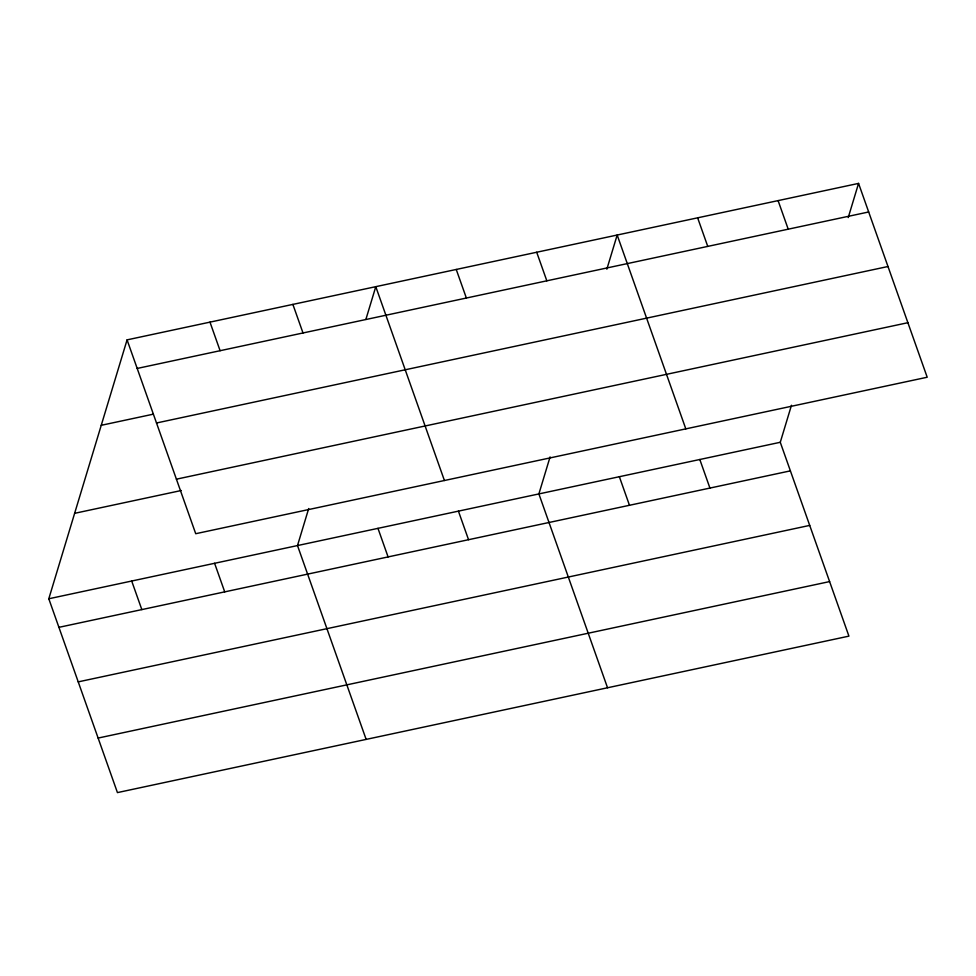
<?xml version="1.0" encoding="UTF-8"?>
<svg xmlns="http://www.w3.org/2000/svg" width="976" height="976" viewBox="0 0 976 976"><rect width="100%" height="100%" fill="white"/><g stroke="black" fill="none" stroke-linecap="round" stroke-linejoin="round"><path stroke-width="1.46" d="M791.475 405.26L780.275 442.287L848.925 636.132L117.437 792.597L48.8 598.764L127.075 339.868L858.563 183.403L927.2 377.236L195.725 533.713L127.075 339.868M308.697 508.533L297.497 545.56L366.146 739.405M365.878 319.42L375.784 286.676L444.422 480.509M550.086 456.902L538.886 493.917L607.536 687.763M606.84 269.205L617.174 235.033L685.811 428.879M848.229 217.575L858.563 183.403M137.201 368.44L868.677 211.975M101.248 425.304L153.061 414.227M156.514 422.986L887.989 266.509M176.412 479.179L907.887 322.702M74.627 513.327L181.219 490.525M48.8 598.764L780.275 442.287M58.914 627.336L790.389 470.859M78.226 681.87L809.714 525.405M98.125 738.063L829.612 581.586M778.092 200.605L788.218 229.189M697.633 217.819L707.746 246.391M699.816 459.501L709.93 488.073M619.357 476.715L629.471 505.287M536.702 252.247L546.828 280.82M456.243 269.461L466.369 298.034M458.427 511.131L468.541 539.704M377.968 528.345L388.082 556.918M292.885 304.402L302.999 332.975M209.986 322.141L220.1 350.713M214.598 563.286L224.724 591.871M131.699 581.025L141.825 609.597"/></g></svg>
